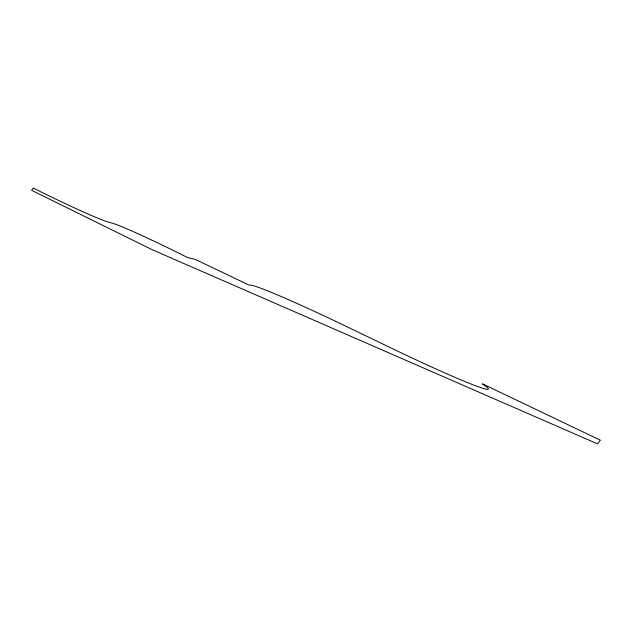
<?xml version="1.0" encoding="UTF-8"?>
<svg xmlns="http://www.w3.org/2000/svg" width="632" height="632" viewBox="0 0 632 632"><rect width="100%" height="100%" fill="white"/><g stroke="black" fill="none" stroke-linecap="round" stroke-linejoin="round"><path stroke-width="0.95" d="M33.33 188.146L31.6 190.303L151.901 249.569L597.477 443.854L600.4 440.212L482.429 383.845A131.646 6.202 26.2 0 1 388.016 346.518L348.414 327.439A130.279 6.138 26.2 0 0 249.206 285.182L195.288 259.404L187.483 257.516A69.907 3.294 26.2 0 0 112.164 223.128L108.112 221.99A74.939 3.531 26.2 0 1 40.472 191.67L33.33 188.146"/></g></svg>
